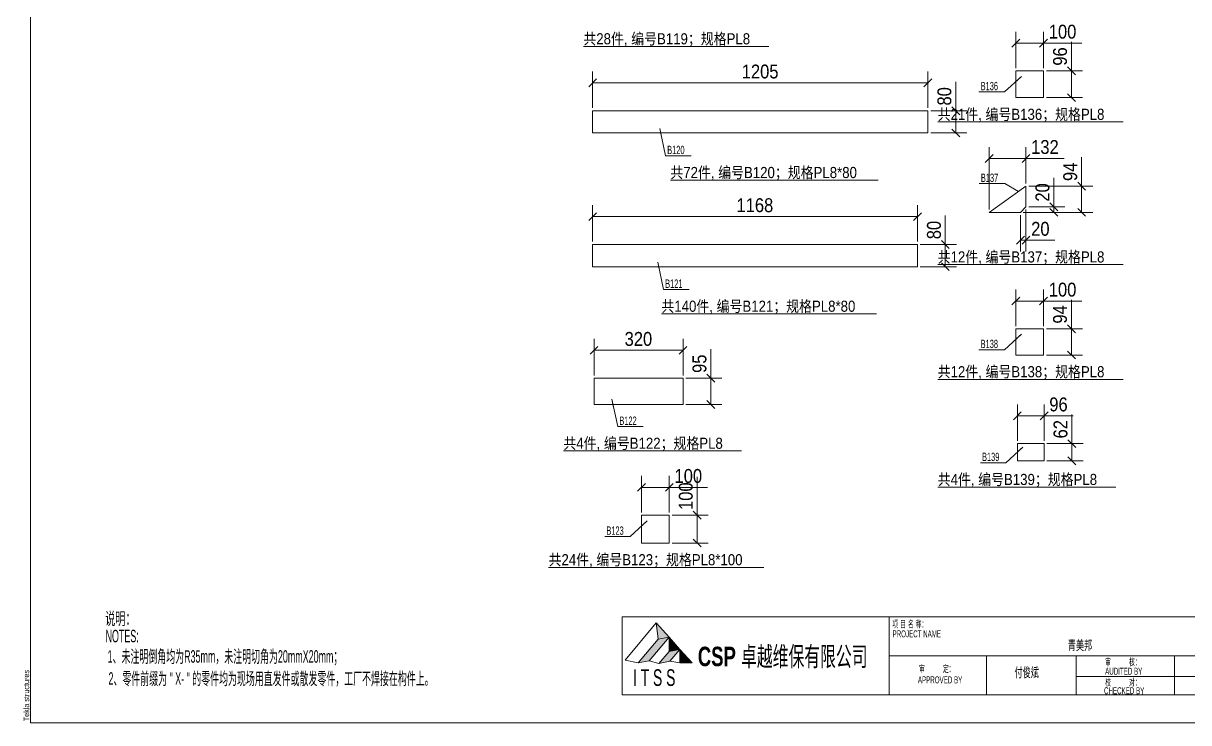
# Model space of a CAD drawing. Header units: inches. Extents: x 0 to 1938, y -2180 to 0.
# Drawn here: x -0.1 to 418.7, y -1300 to -1048.7 of the extents above; entities that cross this region are included whole.
import ezdxf

# ---------------------------------------------------------------- set-up
doc = ezdxf.new("R2010")
doc.units = ezdxf.units.IN
doc.header["$MEASUREMENT"] = 0
doc.linetypes.add('XKITLINE00', pattern=[0])
for name, color, linetype, lineweight in [('DrawingSheet', 5, 'Continuous', 0), ('OtherObjectType', 1, 'Continuous', 0), ('Part', 2, 'Continuous', 0), ('PartMark', 3, 'Continuous', 0), ('Z-DIMENSIONS', 1, 'Continuous', 0)]:
    doc.layers.add(name, color=color, linetype=linetype, lineweight=lineweight)
doc.styles.add('Arial', font='arial.ttf')
doc.styles.add('Arial Black', font='ariblk.ttf')
doc.styles.add('Arial Black Bold', font='ARIAL.TTF')
doc.styles.add('Arial Narrow', font='ARIAL.TTF')
doc.styles.add('romsim', font='ARIAL.TTF')
doc.styles.add('宋体', font='ARIAL.TTF')

# ---------------------------------------------------------------- blocks, each defined once
blk = doc.blocks.new('*A733')
at = {"layer": 'Part', "color": 2, "linetype": 'XKITLINE00', "lineweight": 0}
for p, q in [((327.5, 224.92), (207, 224.92)), ((207, 224.92), (207, 216.92)), ((327.5, 216.92), (327.5, 224.92)), ((207, 216.92), (327.5, 216.92))]:
    blk.add_line(p, q, dxfattribs=at)
blk = doc.blocks.new('*A734')
at = {"layer": 'Part', "color": 2, "linetype": 'XKITLINE00', "lineweight": 0}
for p, q in [((207, 176.87), (207, 168.87)), ((323.75, 176.87), (207, 176.87)), ((323.75, 168.87), (323.75, 176.87)), ((207, 168.87), (323.75, 168.87))]:
    blk.add_line(p, q, dxfattribs=at)
blk = doc.blocks.new('*A735')
at = {"layer": 'Part', "color": 2, "linetype": 'XKITLINE00', "lineweight": 0}
for p, q in [((207.5, 119.32), (207.5, 128.82)), ((239.49, 128.82), (207.5, 128.82)), ((239.49, 119.32), (239.49, 128.82)), ((239.49, 119.32), (207.5, 119.32))]:
    blk.add_line(p, q, dxfattribs=at)
blk = doc.blocks.new('*A736')
at = {"layer": 'Part', "color": 2, "linetype": 'XKITLINE00', "lineweight": 0}
for p, q in [((234.56, 79.57), (224.56, 79.57)), ((224.56, 79.57), (224.56, 69.57)), ((234.56, 69.57), (234.56, 79.57)), ((224.56, 69.57), (234.56, 69.57))]:
    blk.add_line(p, q, dxfattribs=at)
blk = doc.blocks.new('*A740')
at = {"layer": 'Part', "color": 2, "linetype": 'XKITLINE00', "lineweight": 0}
for p, q in [((359.07, 229.63), (359.07, 239.23)), ((369.07, 239.23), (359.07, 239.23)), ((369.07, 229.63), (369.07, 239.23)), ((369.07, 229.63), (359.07, 229.63))]:
    blk.add_line(p, q, dxfattribs=at)
blk = doc.blocks.new('*A741')
at = {"layer": 'Part', "color": 2, "linetype": 'XKITLINE00', "lineweight": 0}
for p, q in [((349.54, 188.38), (362.74, 197.78)), ((362.74, 197.78), (362.74, 190.38)), ((362.74, 190.38), (360.74, 188.38)), ((360.74, 188.38), (349.54, 188.38))]:
    blk.add_line(p, q, dxfattribs=at)
blk = doc.blocks.new('*A742')
at = {"layer": 'Part', "color": 2, "linetype": 'XKITLINE00', "lineweight": 0}
for p, q in [((359.07, 137.13), (359.07, 146.53)), ((369.07, 146.53), (359.07, 146.53)), ((369.07, 137.13), (369.07, 146.53)), ((369.07, 137.13), (359.07, 137.13))]:
    blk.add_line(p, q, dxfattribs=at)
blk = doc.blocks.new('*A743')
at = {"layer": 'Part', "color": 2, "linetype": 'XKITLINE00', "lineweight": 0}
for p, q in [((359.64, 99.13), (359.64, 105.28)), ((359.64, 105.28), (369.24, 105.28)), ((369.24, 105.28), (369.24, 99.13)), ((369.24, 99.13), (359.64, 99.13))]:
    blk.add_line(p, q, dxfattribs=at)
blk = doc.blocks.new('*A744')
at = {"layer": 'DrawingSheet', "color": 5, "linetype": 'XKITLINE00', "lineweight": 0}
for p, q in [((5, 425), (5, 5)), ((5, 5), (635, 5))]:
    blk.add_line(p, q, dxfattribs=at)
at = {"layer": 'DrawingSheet', "color": 5, "style": 'Arial', "width": 0.85}
blk.add_text('Tekla structures', height=2, rotation=90, dxfattribs=at).set_placement((4.5, 5.5))
blk = doc.blocks.new('*A745')
at = {"layer": 'OtherObjectType', "color": 7, "style": 'Arial'}
for s, width, p in [('说明：', 0.595, (31.8, 40.17)), ('NOTES:', 0.51, (31.95, 33.89)), ('1、未注明倒角均为R35mm，未注明切角为20mmX20mm；', 0.51, (32.7, 26.56)), ('2、零件前缀为 " X- " 的零件均为现场用直发件或散发零件，工厂不焊接在构件上。', 0.51, (33, 18.61))]:
    blk.add_text(s, height=4.5, dxfattribs=dict(at, width=width)).set_placement(p)
blk = doc.blocks.new('*A746')
at = {"layer": 'OtherObjectType'}
for color, points in [(3, [(229.8, 41), (234.5, 35.7), (230.6, 35.1)]), (2, [(227.3, 27.2), (223.4, 26.5), (230.6, 35), (234.5, 35.7)]), (3, [(234.5, 35.7), (238.4, 31.3), (234.5, 30.7)]), (2, [(234.8, 27.1), (230.8, 26.3), (234.5, 30.6), (238.4, 31.3)]), (3, [(238.4, 31.3), (242.8, 26.5), (238.3, 26.5)])]:
    blk.add_hatch(color=color, dxfattribs=at).paths.add_polyline_path(points, flags=17)
at = {"layer": 'OtherObjectType', "color": 3, "linetype": 'XKITLINE00', "lineweight": 0}
for p, q in [((625, 43), (217.6, 43)), ((217.6, 43), (217.6, 15)), ((313.6, 43), (313.6, 15)), ((452.8, 43), (382.8, 43)), ((450.9, 42.8), (450.9, 15.1)), ((500.8, 43), (500.8, 15)), ((543.2, 43), (543.2, 15)), ((559.7, 43), (559.7, 15)), ((587, 43), (587, 15)), ((603, 43), (603, 15)), ((625, 43), (625, 15)), ((587.1, 36), (543.2, 36)), ((500.8, 29), (313.7, 29)), ((348.5, 29), (348.5, 15)), ((380.8, 29), (380.8, 15)), ((416.1, 29.1), (416.1, 15.1)), ((474.1, 29), (474.1, 15)), ((625, 29), (543.2, 29)), ((500.8, 21.6), (380.8, 21.6)), ((587, 21.6), (543.2, 21.6)), ((625, 15), (217.6, 15))]:
    blk.add_line(p, q, dxfattribs=at)
at = {"layer": 'OtherObjectType', "color": 2, "linetype": 'XKITLINE00', "lineweight": 0}
for p, q in [((229.8, 40.9), (218.7, 27.5)), ((230.6, 35), (229.8, 40.9)), ((229.8, 40.9), (234.5, 35.7)), ((223.4, 26.5), (230.6, 35)), ((230.6, 35), (223.4, 26.5)), ((234.5, 35.7), (227.3, 27.2)), ((230.6, 35), (234.5, 35.7)), ((234.5, 30.6), (234.5, 35.7)), ((234.5, 35.7), (238.4, 31.3)), ((230.8, 26.3), (234.5, 30.6)), ((234.5, 30.6), (238.4, 31.3)), ((238.4, 31.3), (234.8, 27.1)), ((238.3, 26.5), (238.4, 31.3)), ((242.8, 26.5), (238.4, 31.3)), ((218.7, 27.5), (223.4, 26.5)), ((223.4, 26.5), (227.3, 27.2)), ((227.3, 27.2), (230.8, 26.3)), ((230.8, 26.3), (234.8, 27.1)), ((234.8, 27.1), (238.3, 26.5)), ((238.3, 26.5), (242.8, 26.5))]:
    blk.add_line(p, q, dxfattribs=at)
at = {"layer": 'OtherObjectType', "color": 7, "style": 'Arial'}
for s, height, width, p in [('项 目 名 称：', 2.5, 0.595, (314.7, 39.18)), ('分 项 工 程：', 2.5, 0.595, (452.2, 39.49)), ('图 纸 名 称:', 2.5, 0.595, (503.5, 39.17)), ('专  业', 2.5, 0.595, (546.63, 39.71)), ('PROJECT NAME', 2.5, 0.51, (314.8, 35.67)), ('SUBTITLE', 2.5, 0.51, (452.3, 36.09)), ('DRAWING TITLE', 2.5, 0.51, (503.5, 35.45)), ('DISCIPLINE', 2.5, 0.4675, (544.98, 36.61)), ('钢结构', 3, 0.595, (566.7, 38)), ('阶  段', 2.5, 0.595, (591.93, 36.21)), ('比  例', 2.5, 0.595, (546.33, 32.73)), ('1:10', 3, 0.595, (568.48, 30.9)), ('STATUS', 2.5, 0.4675, (591.13, 32.96)), ('加工详图', 3, 0.595, (608.4, 34.1)), ('SCALE', 2.5, 0.4675, (546.24, 29.66)), ('审         定：', 2.5, 0.595, (324.3, 23.14)), ('付俊斌', 3.5, 0.595, (358.62, 21.35)), ('审         核：', 2.5, 0.595, (391.2, 25.57)), ('李健', 3.5, 0.595, (429.64, 23.4)), ('建         模：', 2.5, 0.595, (455.1, 25.62)), ('杨茂林', 3.5, 0.595, (481, 23.3)), ('版本号', 2.5, 0.595, (546.23, 25.51)), ('0版', 3, 0.595, (569.72, 23.6)), ('工程编号', 2.5, 0.595, (591, 22.5)), ('APPROVED BY', 2.5, 0.51, (323.9, 19.15)), ('AUDITED BY', 2.5, 0.51, (391.2, 22.25)), ('校         对：', 2.5, 0.595, (391.2, 18.27)), ('制         图：', 2.5, 0.595, (455.1, 18.55)), ('MODELED BY', 2.5, 0.51, (455.2, 22.24)), ('REVISION', 2.5, 0.4675, (545, 22.34)), ('图  号', 2.5, 0.595, (546.63, 18.84)), ('PROJ.NO', 2.5, 0.4675, (591.72, 19.4)), ('CHECKED BY', 2.5, 0.51, (390.8, 15.24)), ('杨茂林', 3.5, 0.595, (427.6, 16.3)), ('DRAWN BY', 2.5, 0.51, (455.2, 15.29)), ('陈姜宏', 3.5, 0.595, (481.2, 16.7)), ('DRAWING NO.', 2.5, 0.4675, (543.87, 15.77))]:
    blk.add_text(s, height=height, dxfattribs=dict(at, width=width)).set_placement(p)
at = {"layer": 'OtherObjectType', "color": 2, "style": 'Arial', "width": 0.595}
for s, height, p in [('青美邦', 3.5, (377.78, 31.1)), ('第三选矿区C栋宿舍', 3, (463.49, 31.4)), ('HA24575', 4, (605.85, 20.5))]:
    blk.add_text(s, height=height, dxfattribs=at).set_placement(p)
at = {"layer": 'OtherObjectType', "color": 3, "width": 0.595}
for s, height, style, p in [('CSP 卓越维保有限公司', 7, 'Arial Black', (244.8, 25.3)), ('I T S S', 6, 'Arial Black Bold', (221.5, 18.2))]:
    blk.add_text(s, height=height, dxfattribs=dict(at, style=style)).set_placement(p)
at = {"layer": 'OtherObjectType', "color": 6, "style": 'Arial', "width": 0.595}
blk.add_text('PLPL8mm零件图2', height=4, dxfattribs=at).set_placement((506.58, 24.3))
at = {"layer": 'OtherObjectType', "color": 1, "style": 'Arial', "width": 0.595}
blk.add_text('P详图~003', height=4, dxfattribs=at).set_placement((563.89, 16.1))
blk = doc.blocks.new('*A763')
at = {"layer": 'OtherObjectType', "color": 6, "linetype": 'XKITLINE00', "lineweight": 0}
blk.add_line((203.67, 248.02), (270.33, 248.02), dxfattribs=at)
at = {"layer": 'OtherObjectType', "color": 3, "style": '宋体', "width": 0.85}
blk.add_text('共28件, 编号B119；规格PL8', height=4, dxfattribs=at).set_placement((203.67, 248.77))
blk = doc.blocks.new('*A767')
at = {"layer": 'OtherObjectType', "color": 6, "linetype": 'XKITLINE00', "lineweight": 0}
blk.add_line((234.93, 199.97), (309.58, 199.97), dxfattribs=at)
at = {"layer": 'OtherObjectType', "color": 3, "style": '宋体', "width": 0.85}
blk.add_text('共72件, 编号B120；规格PL8*80', height=4, dxfattribs=at).set_placement((234.93, 200.72))
blk = doc.blocks.new('*A768')
at = {"layer": 'Z-DIMENSIONS', "color": 4, "linetype": 'XKITLINE00', "lineweight": 0}
for p, q in [((207, 225.92), (207, 239.02)), ((327.5, 225.92), (327.5, 239.02)), ((208.41, 236.33), (205.59, 233.5)), ((207, 234.92), (327.5, 234.92)), ((328.92, 236.33), (326.09, 233.5))]:
    blk.add_line(p, q, dxfattribs=at)
at = {"layer": 'Z-DIMENSIONS', "color": 7}
for p in [(207, 234.92), (327.5, 234.92)]:
    blk.add_point(p, dxfattribs=at)
at = {"layer": 'Z-DIMENSIONS', "color": 7, "style": 'Arial Narrow', "width": 0.85}
blk.add_text('1205', height=5, dxfattribs=at).set_placement((260.59, 236.52))
blk = doc.blocks.new('*A769')
at = {"layer": 'Z-DIMENSIONS', "color": 4, "linetype": 'XKITLINE00', "lineweight": 0}
for p, q in [((337.5, 224.92), (337.5, 235.33)), ((337.5, 224.92), (337.5, 235.33)), ((336.09, 226.33), (338.92, 223.5)), ((328.5, 224.92), (341.5, 224.92)), ((337.5, 216.92), (337.5, 224.92)), ((336.09, 218.33), (338.92, 215.5)), ((328.5, 216.92), (341.5, 216.92))]:
    blk.add_line(p, q, dxfattribs=at)
at = {"layer": 'Z-DIMENSIONS', "color": 7}
for p in [(337.5, 224.92), (337.5, 216.92)]:
    blk.add_point(p, dxfattribs=at)
at = {"layer": 'Z-DIMENSIONS', "color": 7, "style": 'Arial Narrow', "width": 0.85}
blk.add_text('80', height=5, rotation=90.0002, dxfattribs=at).set_placement((335.9, 226.79))
blk = doc.blocks.new('*A770')
at = {"layer": 'PartMark', "color": 4, "linetype": 'XKITLINE00', "lineweight": 0}
for p, q in [((231.13, 218.55), (233.2, 208.72)), ((231.65, 216.1), (231.13, 218.55)), ((233.2, 208.72), (242.39, 208.72))]:
    blk.add_line(p, q, dxfattribs=at)
at = {"layer": 'PartMark', "color": 1, "style": 'romsim', "width": 0.6375}
blk.add_text('B120', height=3, dxfattribs=at).set_placement((233.8, 209.32))
blk = doc.blocks.new('*A771')
at = {"layer": 'OtherObjectType', "color": 6, "linetype": 'XKITLINE00', "lineweight": 0}
blk.add_line((231.72, 151.92), (309.03, 151.92), dxfattribs=at)
at = {"layer": 'OtherObjectType', "color": 3, "style": '宋体', "width": 0.85}
blk.add_text('共140件, 编号B121；规格PL8*80', height=4, dxfattribs=at).set_placement((231.72, 152.67))
blk = doc.blocks.new('*A772')
at = {"layer": 'Z-DIMENSIONS', "color": 4, "linetype": 'XKITLINE00', "lineweight": 0}
for p, q in [((207, 177.87), (207, 190.97)), ((323.75, 177.87), (323.75, 190.97)), ((208.41, 188.28), (205.59, 185.45)), ((207, 186.87), (323.75, 186.87)), ((325.16, 188.28), (322.34, 185.45))]:
    blk.add_line(p, q, dxfattribs=at)
at = {"layer": 'Z-DIMENSIONS', "color": 7}
for p in [(207, 186.87), (323.75, 186.87)]:
    blk.add_point(p, dxfattribs=at)
at = {"layer": 'Z-DIMENSIONS', "color": 7, "style": 'Arial Narrow', "width": 0.85}
blk.add_text('1168', height=5, dxfattribs=at).set_placement((258.71, 188.47))
blk = doc.blocks.new('*A773')
at = {"layer": 'Z-DIMENSIONS', "color": 4, "linetype": 'XKITLINE00', "lineweight": 0}
for p, q in [((333.75, 176.87), (333.75, 187.28)), ((333.75, 176.87), (333.75, 187.28)), ((324.75, 176.87), (337.75, 176.87)), ((332.34, 178.28), (335.16, 175.45)), ((333.75, 168.87), (333.75, 176.87)), ((324.75, 168.87), (337.75, 168.87)), ((332.34, 170.28), (335.16, 167.45))]:
    blk.add_line(p, q, dxfattribs=at)
at = {"layer": 'Z-DIMENSIONS', "color": 7}
for p in [(333.75, 176.87), (333.75, 168.87)]:
    blk.add_point(p, dxfattribs=at)
at = {"layer": 'Z-DIMENSIONS', "color": 7, "style": 'Arial Narrow', "width": 0.85}
blk.add_text('80', height=5, rotation=90.0002, dxfattribs=at).set_placement((332.15, 178.74))
blk = doc.blocks.new('*A774')
at = {"layer": 'PartMark', "color": 4, "linetype": 'XKITLINE00', "lineweight": 0}
for p, q in [((230.38, 170.5), (232.45, 160.67)), ((230.89, 168.05), (230.38, 170.5)), ((232.45, 160.67), (241.64, 160.67))]:
    blk.add_line(p, q, dxfattribs=at)
at = {"layer": 'PartMark', "color": 1, "style": 'romsim', "width": 0.6375}
blk.add_text('B121', height=3, dxfattribs=at).set_placement((233.05, 161.27))
blk = doc.blocks.new('*A775')
at = {"layer": 'OtherObjectType', "color": 6, "linetype": 'XKITLINE00', "lineweight": 0}
blk.add_line((196.5, 102.67), (260.49, 102.67), dxfattribs=at)
at = {"layer": 'OtherObjectType', "color": 3, "style": '宋体', "width": 0.85}
blk.add_text('共4件, 编号B122；规格PL8', height=4, dxfattribs=at).set_placement((196.5, 103.42))
blk = doc.blocks.new('*A776')
at = {"layer": 'Z-DIMENSIONS', "color": 4, "linetype": 'XKITLINE00', "lineweight": 0}
for p, q in [((207.5, 129.82), (207.5, 142.92)), ((239.49, 129.82), (239.49, 142.92)), ((208.91, 140.23), (206.08, 137.4)), ((207.5, 138.82), (239.49, 138.82)), ((240.91, 140.23), (238.08, 137.4))]:
    blk.add_line(p, q, dxfattribs=at)
at = {"layer": 'Z-DIMENSIONS', "color": 7}
for p in [(207.5, 138.82), (239.49, 138.82)]:
    blk.add_point(p, dxfattribs=at)
at = {"layer": 'Z-DIMENSIONS', "color": 7, "style": 'Arial Narrow', "width": 0.85}
blk.add_text('320', height=5, dxfattribs=at).set_placement((218.5, 140.42))
blk = doc.blocks.new('*A777')
at = {"layer": 'Z-DIMENSIONS', "color": 4, "linetype": 'XKITLINE00', "lineweight": 0}
for p, q in [((249.49, 128.82), (249.49, 139.23)), ((249.49, 128.82), (249.49, 139.23)), ((248.08, 130.23), (250.91, 127.4)), ((240.49, 128.82), (253.49, 128.82)), ((249.49, 119.32), (249.49, 128.82)), ((240.49, 119.32), (253.49, 119.32)), ((248.08, 120.73), (250.91, 117.9))]:
    blk.add_line(p, q, dxfattribs=at)
at = {"layer": 'Z-DIMENSIONS', "color": 7}
for p in [(249.49, 128.82), (249.49, 119.32)]:
    blk.add_point(p, dxfattribs=at)
at = {"layer": 'Z-DIMENSIONS', "color": 7, "style": 'Arial Narrow', "width": 0.85}
blk.add_text('95', height=5, rotation=90.0002, dxfattribs=at).set_placement((247.89, 130.69))
blk = doc.blocks.new('*A778')
at = {"layer": 'PartMark', "color": 4, "linetype": 'XKITLINE00', "lineweight": 0}
for p, q in [((213.93, 121.25), (216, 111.42)), ((214.44, 118.8), (213.93, 121.25)), ((216, 111.42), (225.18, 111.42))]:
    blk.add_line(p, q, dxfattribs=at)
at = {"layer": 'PartMark', "color": 1, "style": 'romsim', "width": 0.6375}
blk.add_text('B122', height=3, dxfattribs=at).set_placement((216.6, 112.02))
blk = doc.blocks.new('*A779')
at = {"layer": 'OtherObjectType', "color": 6, "linetype": 'XKITLINE00', "lineweight": 0}
blk.add_line((191.17, 60.82), (268.49, 60.82), dxfattribs=at)
at = {"layer": 'OtherObjectType', "color": 3, "style": '宋体', "width": 0.85}
blk.add_text('共24件, 编号B123；规格PL8*100', height=4, dxfattribs=at).set_placement((191.17, 61.57))
blk = doc.blocks.new('*A780')
at = {"layer": 'Z-DIMENSIONS', "color": 4, "linetype": 'XKITLINE00', "lineweight": 0}
for p, q in [((224.56, 80.57), (224.56, 93.67)), ((234.56, 80.57), (234.56, 93.67)), ((225.98, 90.98), (223.15, 88.16)), ((224.56, 89.57), (234.56, 89.57)), ((235.98, 90.98), (233.15, 88.16)), ((234.56, 89.57), (248.31, 89.57)), ((234.56, 89.57), (248.31, 89.57))]:
    blk.add_line(p, q, dxfattribs=at)
at = {"layer": 'Z-DIMENSIONS', "color": 7}
for p in [(224.56, 89.57), (234.56, 89.57)]:
    blk.add_point(p, dxfattribs=at)
at = {"layer": 'Z-DIMENSIONS', "color": 7, "style": 'Arial Narrow', "width": 0.85}
blk.add_text('100', height=5, dxfattribs=at).set_placement((236.44, 91.17))
blk = doc.blocks.new('*A781')
at = {"layer": 'Z-DIMENSIONS', "color": 4, "linetype": 'XKITLINE00', "lineweight": 0}
for p, q in [((244.56, 79.57), (244.56, 93.32)), ((244.56, 79.57), (244.56, 93.32)), ((243.15, 80.98), (245.98, 78.16)), ((235.56, 79.57), (248.56, 79.57)), ((244.56, 69.57), (244.56, 79.57)), ((235.56, 69.57), (248.56, 69.57)), ((243.15, 70.98), (245.98, 68.16))]:
    blk.add_line(p, q, dxfattribs=at)
at = {"layer": 'Z-DIMENSIONS', "color": 7}
for p in [(244.56, 79.57), (244.56, 69.57)]:
    blk.add_point(p, dxfattribs=at)
at = {"layer": 'Z-DIMENSIONS', "color": 7, "style": 'Arial Narrow', "width": 0.85}
blk.add_text('100', height=5, rotation=90.0002, dxfattribs=at).set_placement((242.96, 81.45))
blk = doc.blocks.new('*A782')
at = {"layer": 'PartMark', "color": 4, "linetype": 'XKITLINE00', "lineweight": 0}
for p, q in [((226.59, 77.54), (220.53, 71.94)), ((224.76, 75.84), (226.59, 77.54)), ((211.34, 71.94), (220.53, 71.94))]:
    blk.add_line(p, q, dxfattribs=at)
at = {"layer": 'PartMark', "color": 1, "style": 'romsim', "width": 0.6375}
blk.add_text('B123', height=3, dxfattribs=at).set_placement((211.94, 72.54))
blk = doc.blocks.new('*A803')
at = {"layer": 'OtherObjectType', "color": 6, "linetype": 'XKITLINE00', "lineweight": 0}
blk.add_line((331.01, 220.88), (397.66, 220.88), dxfattribs=at)
at = {"layer": 'OtherObjectType', "color": 3, "style": '宋体', "width": 0.85}
blk.add_text('共21件, 编号B136；规格PL8', height=4, dxfattribs=at).set_placement((331.01, 221.63))
blk = doc.blocks.new('*A804')
at = {"layer": 'Z-DIMENSIONS', "color": 4, "linetype": 'XKITLINE00', "lineweight": 0}
for p, q in [((359.07, 240.23), (359.07, 253.33)), ((369.07, 240.23), (369.07, 253.33)), ((360.48, 250.65), (357.65, 247.82)), ((359.07, 249.23), (369.07, 249.23)), ((370.48, 250.65), (367.65, 247.82)), ((369.07, 249.23), (382.82, 249.23)), ((369.07, 249.23), (382.82, 249.23))]:
    blk.add_line(p, q, dxfattribs=at)
at = {"layer": 'Z-DIMENSIONS', "color": 7}
for p in [(359.07, 249.23), (369.07, 249.23)]:
    blk.add_point(p, dxfattribs=at)
at = {"layer": 'Z-DIMENSIONS', "color": 7, "style": 'Arial Narrow', "width": 0.85}
blk.add_text('100', height=5, dxfattribs=at).set_placement((370.94, 250.83))
blk = doc.blocks.new('*A805')
at = {"layer": 'Z-DIMENSIONS', "color": 4, "linetype": 'XKITLINE00', "lineweight": 0}
for p, q in [((379.07, 239.23), (379.07, 249.65)), ((379.07, 239.23), (379.07, 249.65)), ((370.07, 239.23), (383.07, 239.23)), ((377.65, 240.65), (380.48, 237.82)), ((379.07, 229.63), (379.07, 239.23)), ((377.65, 231.05), (380.48, 228.22)), ((370.07, 229.63), (383.07, 229.63))]:
    blk.add_line(p, q, dxfattribs=at)
at = {"layer": 'Z-DIMENSIONS', "color": 7}
for p in [(379.07, 239.23), (379.07, 229.63)]:
    blk.add_point(p, dxfattribs=at)
at = {"layer": 'Z-DIMENSIONS', "color": 7, "style": 'Arial Narrow', "width": 0.85}
blk.add_text('96', height=5, rotation=90.0002, dxfattribs=at).set_placement((377.47, 241.11))
blk = doc.blocks.new('*A806')
at = {"layer": 'PartMark', "color": 4, "linetype": 'XKITLINE00', "lineweight": 0}
for p, q in [((361.1, 237.28), (355.04, 231.68)), ((359.26, 235.59), (361.1, 237.28)), ((345.85, 231.68), (355.04, 231.68))]:
    blk.add_line(p, q, dxfattribs=at)
at = {"layer": 'PartMark', "color": 1, "style": 'romsim', "width": 0.6375}
blk.add_text('B136', height=3, dxfattribs=at).set_placement((346.45, 232.28))
blk = doc.blocks.new('*A807')
at = {"layer": 'OtherObjectType', "color": 6, "linetype": 'XKITLINE00', "lineweight": 0}
blk.add_line((331.01, 169.63), (397.66, 169.63), dxfattribs=at)
at = {"layer": 'OtherObjectType', "color": 3, "style": '宋体', "width": 0.85}
blk.add_text('共12件, 编号B137；规格PL8', height=4, dxfattribs=at).set_placement((331.01, 170.38))
blk = doc.blocks.new('*A808')
at = {"layer": 'Z-DIMENSIONS', "color": 4, "linetype": 'XKITLINE00', "lineweight": 0}
for p, q in [((362.74, 189.38), (362.74, 174.38)), ((360.74, 187.38), (360.74, 174.38)), ((362.15, 179.8), (359.32, 176.97)), ((360.74, 178.38), (362.74, 178.38)), ((364.15, 179.8), (361.32, 176.97)), ((362.74, 178.38), (373.15, 178.38)), ((362.74, 178.38), (373.15, 178.38))]:
    blk.add_line(p, q, dxfattribs=at)
at = {"layer": 'Z-DIMENSIONS', "color": 7}
for p in [(360.74, 178.38), (362.74, 178.38)]:
    blk.add_point(p, dxfattribs=at)
at = {"layer": 'Z-DIMENSIONS', "color": 7, "style": 'Arial Narrow', "width": 0.85}
blk.add_text('20', height=5, dxfattribs=at).set_placement((364.61, 179.98))
blk = doc.blocks.new('*A809')
at = {"layer": 'Z-DIMENSIONS', "color": 4, "linetype": 'XKITLINE00', "lineweight": 0}
for p, q in [((372.74, 190.38), (372.74, 200.8)), ((372.74, 190.38), (372.74, 200.8)), ((363.74, 190.38), (376.74, 190.38)), ((371.32, 191.8), (374.15, 188.97)), ((371.32, 189.8), (374.15, 186.97)), ((372.74, 188.38), (372.74, 190.38)), ((361.74, 188.38), (376.74, 188.38))]:
    blk.add_line(p, q, dxfattribs=at)
at = {"layer": 'Z-DIMENSIONS', "color": 7}
for p in [(372.74, 190.38), (372.74, 188.38)]:
    blk.add_point(p, dxfattribs=at)
at = {"layer": 'Z-DIMENSIONS', "color": 7, "style": 'Arial Narrow', "width": 0.85}
blk.add_text('20', height=5, rotation=90.0002, dxfattribs=at).set_placement((371.14, 192.26))
blk = doc.blocks.new('*A810')
at = {"layer": 'Z-DIMENSIONS', "color": 4, "linetype": 'XKITLINE00', "lineweight": 0}
for p, q in [((349.54, 189.38), (349.54, 211.88)), ((362.74, 198.78), (362.74, 211.88)), ((350.95, 209.2), (348.12, 206.37)), ((349.54, 207.78), (362.74, 207.78)), ((364.15, 209.2), (361.32, 206.37)), ((362.74, 207.78), (376.48, 207.78)), ((362.74, 207.78), (376.48, 207.78))]:
    blk.add_line(p, q, dxfattribs=at)
at = {"layer": 'Z-DIMENSIONS', "color": 7}
for p in [(349.54, 207.78), (362.74, 207.78)]:
    blk.add_point(p, dxfattribs=at)
at = {"layer": 'Z-DIMENSIONS', "color": 7, "style": 'Arial Narrow', "width": 0.85}
blk.add_text('132', height=5, dxfattribs=at).set_placement((364.61, 209.38))
blk = doc.blocks.new('*A811')
at = {"layer": 'Z-DIMENSIONS', "color": 4, "linetype": 'XKITLINE00', "lineweight": 0}
for p, q in [((382.74, 197.78), (382.74, 208.2)), ((382.74, 197.78), (382.74, 208.2)), ((363.74, 197.78), (386.74, 197.78)), ((381.32, 199.2), (384.15, 196.37)), ((382.74, 188.38), (382.74, 197.78)), ((381.32, 189.8), (384.15, 186.97)), ((361.74, 188.38), (386.74, 188.38))]:
    blk.add_line(p, q, dxfattribs=at)
at = {"layer": 'Z-DIMENSIONS', "color": 7}
for p in [(382.74, 197.78), (382.74, 188.38)]:
    blk.add_point(p, dxfattribs=at)
at = {"layer": 'Z-DIMENSIONS', "color": 7, "style": 'Arial Narrow', "width": 0.85}
blk.add_text('94', height=5, rotation=90.0002, dxfattribs=at).set_placement((381.14, 199.66))
blk = doc.blocks.new('*A812')
at = {"layer": 'PartMark', "color": 4, "linetype": 'XKITLINE00', "lineweight": 0}
for p, q in [((345.93, 198.72), (355.12, 198.72)), ((360.07, 195.87), (355.12, 198.72)), ((357.9, 197.12), (360.07, 195.87))]:
    blk.add_line(p, q, dxfattribs=at)
at = {"layer": 'PartMark', "color": 1, "style": 'romsim', "width": 0.6375}
blk.add_text('B137', height=3, dxfattribs=at).set_placement((346.53, 199.32))
blk = doc.blocks.new('*A813')
at = {"layer": 'OtherObjectType', "color": 6, "linetype": 'XKITLINE00', "lineweight": 0}
blk.add_line((331.01, 128.38), (397.66, 128.38), dxfattribs=at)
at = {"layer": 'OtherObjectType', "color": 3, "style": '宋体', "width": 0.85}
blk.add_text('共12件, 编号B138；规格PL8', height=4, dxfattribs=at).set_placement((331.01, 129.13))
blk = doc.blocks.new('*A814')
at = {"layer": 'Z-DIMENSIONS', "color": 4, "linetype": 'XKITLINE00', "lineweight": 0}
for p, q in [((359.07, 147.53), (359.07, 160.63)), ((369.07, 147.53), (369.07, 160.63)), ((360.48, 157.95), (357.65, 155.12)), ((359.07, 156.53), (369.07, 156.53)), ((370.48, 157.95), (367.65, 155.12)), ((369.07, 156.53), (382.82, 156.53)), ((369.07, 156.53), (382.82, 156.53))]:
    blk.add_line(p, q, dxfattribs=at)
at = {"layer": 'Z-DIMENSIONS', "color": 7}
for p in [(359.07, 156.53), (369.07, 156.53)]:
    blk.add_point(p, dxfattribs=at)
at = {"layer": 'Z-DIMENSIONS', "color": 7, "style": 'Arial Narrow', "width": 0.85}
blk.add_text('100', height=5, dxfattribs=at).set_placement((370.94, 158.13))
blk = doc.blocks.new('*A815')
at = {"layer": 'Z-DIMENSIONS', "color": 4, "linetype": 'XKITLINE00', "lineweight": 0}
for p, q in [((379.07, 146.53), (379.07, 156.95)), ((379.07, 146.53), (379.07, 156.95)), ((377.65, 147.95), (380.48, 145.12)), ((370.07, 146.53), (383.07, 146.53)), ((379.07, 137.13), (379.07, 146.53)), ((377.65, 138.55), (380.48, 135.72)), ((370.07, 137.13), (383.07, 137.13))]:
    blk.add_line(p, q, dxfattribs=at)
at = {"layer": 'Z-DIMENSIONS', "color": 7}
for p in [(379.07, 146.53), (379.07, 137.13)]:
    blk.add_point(p, dxfattribs=at)
at = {"layer": 'Z-DIMENSIONS', "color": 7, "style": 'Arial Narrow', "width": 0.85}
blk.add_text('94', height=5, rotation=90.0002, dxfattribs=at).set_placement((377.47, 148.41))
blk = doc.blocks.new('*A816')
at = {"layer": 'PartMark', "color": 4, "linetype": 'XKITLINE00', "lineweight": 0}
for p, q in [((361.1, 144.62), (355.04, 139.02)), ((359.26, 142.93), (361.1, 144.62)), ((345.85, 139.02), (355.04, 139.02))]:
    blk.add_line(p, q, dxfattribs=at)
at = {"layer": 'PartMark', "color": 1, "style": 'romsim', "width": 0.6375}
blk.add_text('B138', height=3, dxfattribs=at).set_placement((346.45, 139.62))
blk = doc.blocks.new('*A817')
at = {"layer": 'OtherObjectType', "color": 6, "linetype": 'XKITLINE00', "lineweight": 0}
blk.add_line((331.01, 89.67), (394.99, 89.67), dxfattribs=at)
at = {"layer": 'OtherObjectType', "color": 3, "style": '宋体', "width": 0.85}
blk.add_text('共4件, 编号B139；规格PL8', height=4, dxfattribs=at).set_placement((331.01, 90.42))
blk = doc.blocks.new('*A818')
at = {"layer": 'Z-DIMENSIONS', "color": 4, "linetype": 'XKITLINE00', "lineweight": 0}
for p, q in [((359.64, 106.28), (359.64, 119.38)), ((369.24, 106.28), (369.24, 119.38)), ((361.06, 116.7), (358.23, 113.87)), ((359.64, 115.28), (369.24, 115.28)), ((370.66, 116.7), (367.83, 113.87)), ((369.24, 115.28), (379.66, 115.28)), ((369.24, 115.28), (379.66, 115.28))]:
    blk.add_line(p, q, dxfattribs=at)
at = {"layer": 'Z-DIMENSIONS', "color": 7}
for p in [(359.64, 115.28), (369.24, 115.28)]:
    blk.add_point(p, dxfattribs=at)
at = {"layer": 'Z-DIMENSIONS', "color": 7, "style": 'Arial Narrow', "width": 0.85}
blk.add_text('96', height=5, dxfattribs=at).set_placement((371.12, 116.88))
blk = doc.blocks.new('*A819')
at = {"layer": 'Z-DIMENSIONS', "color": 4, "linetype": 'XKITLINE00', "lineweight": 0}
for p, q in [((379.24, 105.28), (379.24, 115.7)), ((379.24, 105.28), (379.24, 115.7)), ((370.24, 105.28), (383.24, 105.28)), ((377.83, 106.7), (380.66, 103.87)), ((379.24, 99.13), (379.24, 105.28)), ((377.83, 100.55), (380.66, 97.72)), ((370.24, 99.13), (383.24, 99.13))]:
    blk.add_line(p, q, dxfattribs=at)
at = {"layer": 'Z-DIMENSIONS', "color": 7}
for p in [(379.24, 105.28), (379.24, 99.13)]:
    blk.add_point(p, dxfattribs=at)
at = {"layer": 'Z-DIMENSIONS', "color": 7, "style": 'Arial Narrow', "width": 0.85}
blk.add_text('62', height=5, rotation=90.0002, dxfattribs=at).set_placement((377.64, 107.16))
blk = doc.blocks.new('*A820')
at = {"layer": 'PartMark', "color": 4, "linetype": 'XKITLINE00', "lineweight": 0}
for p, q in [((361.59, 104.02), (355.53, 98.42)), ((359.75, 102.33), (361.59, 104.02)), ((346.34, 98.42), (355.53, 98.42))]:
    blk.add_line(p, q, dxfattribs=at)
at = {"layer": 'PartMark', "color": 1, "style": 'romsim', "width": 0.6375}
blk.add_text('B139', height=3, dxfattribs=at).set_placement((346.94, 99.02))
blk = doc.blocks.new('P详图~003 (PLPL8mm零件图2)')
at = {"lineweight": 0}
for name in ['*A744', '*A804', '*A763', '*A805', '*A768', '*A740', '*A769', '*A803', '*A733', '*A810', '*A767', '*A811', '*A741', '*A809', '*A772', '*A808', '*A773', '*A734', '*A807', '*A814', '*A771', '*A815', '*A776', '*A742', '*A777', '*A813', '*A735', '*A818', '*A819', '*A775', '*A743', '*A780', '*A781', '*A817', '*A736', '*A779', '*A745', '*A746']:
    blk.add_blockref(name, (0, 0), dxfattribs=at)
at = {"layer": 'PartMark', "lineweight": 0}
for name in ['*A806', '*A770', '*A812', '*A774', '*A816', '*A778', '*A820', '*A782']:
    blk.add_blockref(name, (0, 0), dxfattribs=at)

msp = doc.modelspace()

# ---------------------------------------------------------------- block references
msp.add_blockref('P详图~003 (PLPL8mm零件图2)', (-2.5, -1305))

doc.saveas('drawing.dxf')
